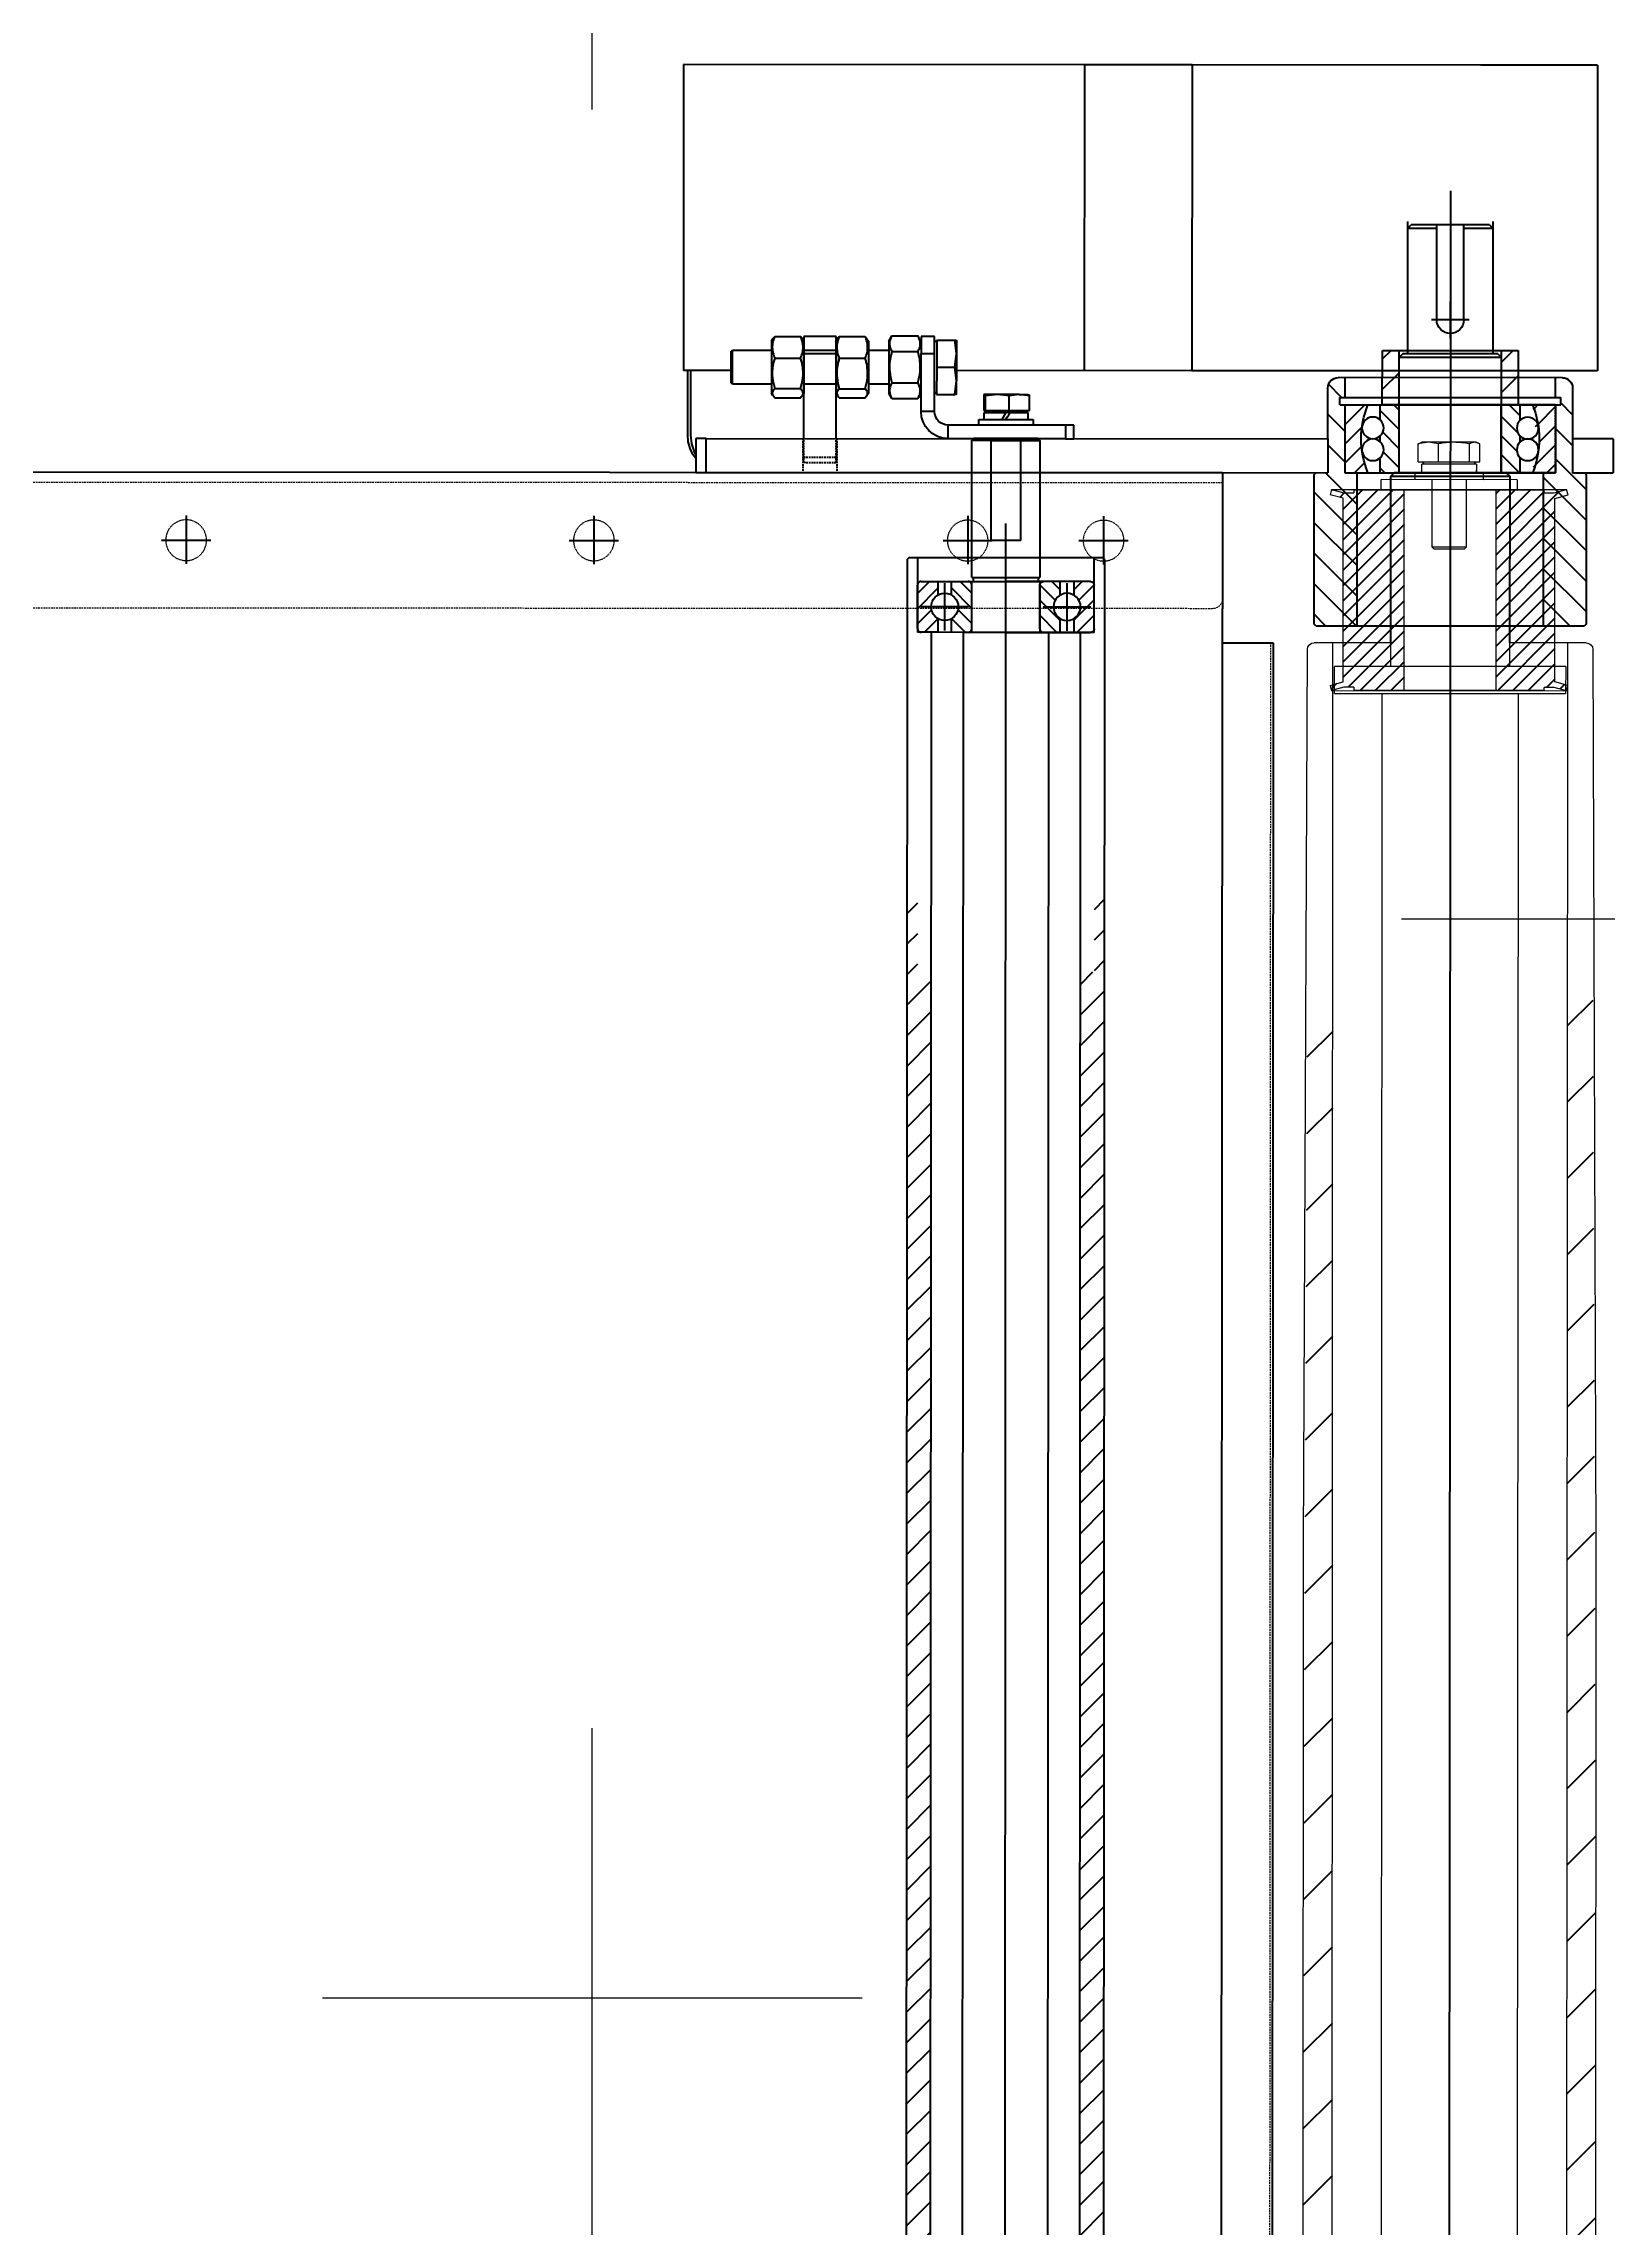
# Model space of a CAD drawing. Header units: millimetres. Extents: x 845401 to 948039, y 511594 to 550263.
# Drawn here: x 919014 to 919473, y 536751 to 537393 of the extents above; entities that cross this region are included whole.
import ezdxf

# ---------------------------------------------------------------- set-up
doc = ezdxf.new("R2010")
doc.units = ezdxf.units.MM
doc.linetypes.add('CENTER', pattern=[0])
doc.linetypes.add('DASHED', pattern=[0.75, 0.5, -0.25])
for name, color, linetype in [('00', 7, 'Continuous'), ('1', 30, 'Continuous'), ('1轮廓实线层', 7, 'Continuous'), ('2细线层', 4, 'Continuous'), ('3中心线层', 1, 'CENTER'), ('4虚线层', 6, 'DASHED'), ('5剖面线层', 2, 'Continuous')]:
    doc.layers.add(name, color=color, linetype=linetype)
doc.layers.add('7标注层', color=4, linetype='Continuous', lineweight=5)
doc.layers.add('A-剖-0.10mm.......SECT-L01', color=255, linetype='Continuous', lineweight=18)
doc.styles.add('PC_TEXTSTYLE', font='isocp.shx', dxfattribs={"width": 0.8, "bigfont": 'hzfs.shx'})
pattern_1 = [(135, (-285.949, -2598.693), (-11.22532, -11.22532), [])]

# ---------------------------------------------------------------- blocks, each defined once
blk = doc.blocks.new('*U579')
at = {"layer": '1', "linetype": 'Continuous'}
h = blk.add_hatch(dxfattribs=at)
h.set_pattern_fill('_USER', color=1, scale=4, angle=45, style=0, pattern_type=0)
h.set_pattern_definition([(45, (0, 0), (-2.828427, 2.828427), [])])
edge = h.paths.add_edge_path()
edge.add_line((603, 403), (583, 403))
edge.add_line((583, 403), (583, 396.22))
edge.add_arc((593, 372), 26.2, 97.99753, 112.43775, ccw=False)
edge.add_arc((593, 372), 26.2, 82.00247, 97.99753, ccw=False)
edge.add_arc((593, 372), 26.2, 67.56225, 82.00247, ccw=False)
edge.add_line((603, 396.22), (603, 403))
edge = h.paths.add_edge_path()
edge.add_line((603, 347.78), (603, 341))
edge.add_line((603, 341), (583, 341))
edge.add_line((583, 341), (583, 347.78))
edge.add_arc((593, 372), 26.2, 247.56225, 262.00247)
edge.add_arc((593, 372), 26.2, 262.00247, 277.99753)
edge.add_arc((593, 372), 26.2, 277.99753, 292.43775)
blk = doc.blocks.new('*U580')
at = {"layer": '1', "linetype": 'Continuous'}
h = blk.add_hatch(dxfattribs=at)
h.set_pattern_fill('_USER', color=1, scale=4, angle=135, style=0, pattern_type=0)
h.set_pattern_definition([(135, (0, 0), (-2.828427, -2.828427), [])])
edge = h.paths.add_edge_path()
edge.add_line((598.55, 392.6), (603, 392.6))
edge.add_line((603, 392.6), (603, 387))
edge.add_line((603, 387), (583, 387))
edge.add_line((583, 387), (583, 392.6))
edge.add_line((583, 392.6), (587.45, 392.6))
edge.add_arc((589.8, 394.78), 3.2, 222.85105, 317.14895)
edge.add_line((592.15, 392.6), (593.85, 392.6))
edge.add_arc((596.2, 394.78), 3.2, 222.85105, 317.14895)
edge = h.paths.add_edge_path()
edge.add_line((583, 357), (603, 357))
edge.add_line((603, 357), (603, 351.4))
edge.add_line((603, 351.4), (598.55, 351.4))
edge.add_arc((596.2, 349.22), 3.2, 42.85105, 137.14895)
edge.add_line((593.85, 351.4), (592.15, 351.4))
edge.add_arc((589.8, 349.22), 3.2, 42.85105, 137.14895)
edge.add_line((587.45, 351.4), (583, 351.4))
edge.add_line((583, 351.4), (583, 357))
blk = doc.blocks.new('*U578', base_point=(-31, -88.5))
at = {"layer": '00', "color": 7}
for p, q in [((603, 403), (583, 403)), ((583, 403), (583, 387)), ((603, 403), (603, 387)), ((583, 392.6), (587.45, 392.6)), ((592.15, 392.6), (593.85, 392.6)), ((598.55, 392.6), (603, 392.6)), ((583, 387), (603, 387)), ((583, 357), (603, 357)), ((583, 341), (583, 357)), ((603, 341), (603, 357)), ((583, 351.4), (587.45, 351.4)), ((592.15, 351.4), (593.85, 351.4)), ((598.55, 351.4), (603, 351.4)), ((603, 341), (583, 341))]:
    blk.add_line(p, q, dxfattribs=at)
for centre in [(589.8, 394.78), (596.2, 394.78), (589.8, 349.22), (596.2, 349.22)]:
    blk.add_circle(centre, 3.2, dxfattribs=at)
for start, end in [(67.56225, 112.43775), (247.56225, 292.43775)]:
    blk.add_arc((593, 372), 26.2, start, end, dxfattribs=at)
at = {"color": 1, "linetype": 'Continuous'}
for name in ['*U579', '*U580']:
    blk.add_blockref(name, (0, 0), dxfattribs=at)
blk = doc.blocks.new('2206')
for p, q in [((2751.29, 2782.59), (2721.29, 2782.59)), ((2751.29, 2762.59), (2721.29, 2762.59))]:
    blk.add_line(p, q)
at = {"layer": '00', "rotation": 270}
blk.add_blockref('*U578', (2275.79, 3396.59), dxfattribs=at)
blk = doc.blocks.new('JTB1')
at = {"layer": '5剖面线层'}
h = blk.add_hatch(dxfattribs=at)
h.set_pattern_fill('ANSI31', color=256, scale=2, angle=-90, style=0)
h.set_pattern_definition([(315, (2290.41, 4481.01), (4.490128, 4.490128), [])])
h.paths.add_polyline_path([(3015.08, 692.58), (3015.08, 704.58), (3014.58, 705.08), (2970.58, 705.08), (2970.08, 704.58), (2970.08, 701.08), (2960.08, 701.08), (2945.08, 701.08, 0.414214), (2942.08, 698.08), (2942.08, 696.08), (2947.88, 696.08), (2947.88, 697.58), (2950.08, 697.58), (2950.08, 696.08), (2970.08, 696.08), (2970.08, 692.58)])
h.paths.add_polyline_path([(3014.58, 625.08), (3015.08, 625.58), (3015.08, 637.58), (2970.08, 637.58), (2970.08, 634.08), (2950.08, 634.08), (2950.08, 632.58), (2947.88, 632.58), (2947.88, 634.08), (2942.08, 634.08), (2942.08, 632.08, 0.414214), (2945.08, 629.08), (2960.08, 629.08), (2970.08, 629.08), (2970.08, 625.58), (2970.58, 625.08)])
at = {"color": 7, "linetype": 'Continuous', "lineweight": 25}
for p, q in [((2960.08, 887.08), (2970.08, 887.08)), ((2960.08, 884.08), (2960.08, 887.08)), ((2970.08, 887.08), (2970.08, 884.08)), ((2970.08, 884.08), (2960.08, 884.08)), ((2960.08, 884.08), (2960.08, 701.08)), ((2970.08, 884.08), (2970.08, 701.08)), ((2930.08, 845.83), (2930.08, 855.33)), ((2930.08, 855.33), (2935.08, 855.33)), ((2935.08, 855.33), (2935.08, 845.83)), ((2960.08, 855.33), (2935.08, 855.33)), ((2935.08, 845.83), (2930.08, 845.83)), ((2960.08, 845.83), (2935.08, 845.83)), ((2960.08, 701.08), (2945.08, 701.08)), ((2960.08, 701.08), (2970.08, 701.08)), ((2970.58, 705.08), (2970.08, 704.58)), ((3014.58, 705.08), (2970.58, 705.08)), ((3015.08, 704.58), (3014.58, 705.08)), ((3015.08, 704.58), (3015.08, 625.58)), ((2942.08, 632.08), (2942.08, 698.08)), ((2942.08, 696.08), (2947.88, 696.08)), ((2947.88, 697.58), (2947.88, 632.58)), ((2950.08, 697.58), (2947.88, 697.58)), ((2950.08, 697.58), (2950.08, 632.58)), ((2970.08, 696.08), (2970.08, 634.08)), ((2970.08, 692.58), (3015.08, 692.58)), ((3015.08, 637.58), (2970.08, 637.58)), ((2947.88, 634.08), (2942.08, 634.08)), ((2945.08, 629.08), (2960.08, 629.08)), ((2950.08, 632.58), (2947.88, 632.58)), ((2960.08, 617.08), (2960.08, 629.08)), ((2960.08, 629.08), (2970.08, 629.08)), ((2970.08, 629.08), (2970.08, 617.08)), ((2970.08, 625.58), (2970.58, 625.08)), ((2970.58, 625.08), (3014.58, 625.08)), ((3014.58, 625.08), (3015.08, 625.58)), ((2960.08, 617.08), (2970.08, 617.08))]:
    blk.add_line(p, q, dxfattribs=at)
for centre, start, end in [((2945.08, 698.08), 90, 180), ((2945.08, 632.08), 180, 270)]:
    blk.add_arc(centre, 3, start, end, dxfattribs=at)
at = {"layer": '4虚线层'}
for p, q in [((2960.08, 855.58), (2970.08, 855.58)), ((2967.08, 855.33), (2960.08, 855.33)), ((2965.58, 855.33), (2965.58, 845.83)), ((2967.08, 855.33), (2967.08, 845.83)), ((2967.08, 845.83), (2960.08, 845.83)), ((2960.08, 845.58), (2970.08, 845.58))]:
    blk.add_line(p, q, dxfattribs=at)
at = {"layer": '4虚线层', "lineweight": 25}
for p, q in [((2950.08, 696.08), (2970.08, 696.08)), ((2970.08, 634.08), (2950.08, 634.08))]:
    blk.add_line(p, q, dxfattribs=at)
at = {"rotation": 270}
blk.add_blockref('2206', (187.49, 3401.36), dxfattribs=at)
blk = doc.blocks.new('6304')
at = {"layer": '5剖面线层'}
h = blk.add_hatch(dxfattribs=at)
h.set_pattern_fill('ANSI31', color=256, style=0)
h.set_pattern_definition([(45, (1622.4174, 1392.4765), (-2.24506, 2.24506), [])])
edge = h.paths.add_edge_path()
edge.add_line((1637.42, 1412.48), (1635.42, 1412.48))
edge.add_line((1635.42, 1412.48), (1633.38, 1412.48))
edge.add_arc((1629.92, 1410.48), 4, 30, 150)
edge.add_line((1626.45, 1412.48), (1622.42, 1412.48))
edge.add_line((1622.42, 1412.48), (1622.42, 1417.38))
edge.add_arc((1623.52, 1417.38), 1.1, 90, 180, ccw=False)
edge.add_line((1623.52, 1418.48), (1636.32, 1418.48))
edge.add_arc((1636.32, 1417.38), 1.1, 360, 90, ccw=False)
edge.add_line((1637.42, 1417.38), (1637.42, 1412.48))
h = blk.add_hatch(dxfattribs=at)
h.set_pattern_fill('ANSI31', color=256, angle=90, style=0)
h.set_pattern_definition([(135, (1622.4174, 1392.4765), (-2.24506, -2.24506), [])])
edge = h.paths.add_edge_path()
edge.add_line((1622.42, 1408.48), (1626.45, 1408.48))
edge.add_arc((1629.92, 1410.48), 4, 210, 330)
edge.add_line((1633.38, 1408.48), (1637.42, 1408.48))
edge.add_line((1637.42, 1408.48), (1637.42, 1403.58))
edge.add_arc((1636.32, 1403.58), 1.1, 270, 360, ccw=False)
edge.add_line((1636.32, 1402.48), (1623.52, 1402.48))
edge.add_arc((1623.52, 1403.58), 1.1, 180, 270, ccw=False)
edge.add_line((1622.42, 1403.58), (1622.42, 1408.48))
at = {"layer": '5剖面线层', "extrusion": (0, 1.22461e-16, -1)}
h = blk.add_hatch(dxfattribs=at)
h.set_pattern_fill('ANSI31', color=256, angle=180, style=0)
h.set_pattern_definition([(225, (-1622.4174, 1392.4765), (2.24506, -2.24506), [])])
edge = h.paths.add_edge_path()
edge.add_line((-1622.42, 1376.48), (-1626.45, 1376.48))
edge.add_arc((-1629.92, 1374.48), 4, 30, 150)
edge.add_line((-1633.38, 1376.48), (-1637.42, 1376.48))
edge.add_line((-1637.42, 1376.48), (-1637.42, 1381.38))
edge.add_arc((-1636.32, 1381.38), 1.1, 90, 180, ccw=False)
edge.add_line((-1636.32, 1382.48), (-1623.52, 1382.48))
edge.add_arc((-1623.52, 1381.38), 1.1, 360, 90, ccw=False)
edge.add_line((-1622.42, 1381.38), (-1622.42, 1376.48))
h = blk.add_hatch(dxfattribs=at)
h.set_pattern_fill('ANSI31', color=256, angle=270, style=0)
h.set_pattern_definition([(315, (-1622.4174, 1392.4765), (2.24506, 2.24506), [])])
edge = h.paths.add_edge_path()
edge.add_line((-1626.45, 1372.48), (-1622.42, 1372.48))
edge.add_line((-1622.42, 1372.48), (-1622.42, 1367.58))
edge.add_arc((-1623.52, 1367.58), 1.1, 270, 360, ccw=False)
edge.add_line((-1623.52, 1366.48), (-1636.32, 1366.48))
edge.add_arc((-1636.32, 1367.58), 1.1, 180, 270, ccw=False)
edge.add_line((-1637.42, 1367.58), (-1637.42, 1372.48))
edge.add_line((-1637.42, 1372.48), (-1635.42, 1372.48))
edge.add_line((-1635.42, 1372.48), (-1633.38, 1372.48))
edge.add_arc((-1629.92, 1374.48), 4, 210, 330)
at = {"layer": '1轮廓实线层'}
for p, q in [((1622.42, 1392.48), (1622.42, 1417.38)), ((1637.42, 1412.48), (1635.42, 1412.48)), ((1637.42, 1417.38), (1637.42, 1392.48)), ((1622.42, 1408.48), (1626.45, 1408.48)), ((1633.38, 1408.48), (1637.42, 1408.48)), ((1623.52, 1402.48), (1636.32, 1402.48))]:
    blk.add_line(p, q, dxfattribs=at)
at = {"layer": '1轮廓实线层', "extrusion": (0, 1.22461e-16, -1)}
for p, q in [((1622.42, 1392.48), (1622.42, 1367.58)), ((1637.42, 1367.58), (1637.42, 1392.48)), ((1623.52, 1382.48), (1636.32, 1382.48)), ((1622.42, 1376.48), (1626.45, 1376.48)), ((1633.38, 1376.48), (1637.42, 1376.48)), ((1637.42, 1372.48), (1635.42, 1372.48))]:
    blk.add_line(p, q, dxfattribs=at)
at = {"layer": '1轮廓实线层'}
for points in [[(1623.52, 1418.48), (1636.32, 1418.48)], [(1626.45, 1412.48), (1622.42, 1412.48), (1622.42, 1417.38)], [(1635.42, 1412.48), (1633.38, 1412.48)], [(1637.42, 1417.38), (1637.42, 1412.48)]]:
    blk.add_lwpolyline(points, dxfattribs=at)
at = {"layer": '1轮廓实线层', "extrusion": (0, 1.22461e-16, -1)}
for points in [[(-1626.45, 1372.48), (-1622.42, 1372.48), (-1622.42, 1367.58)], [(-1635.42, 1372.48), (-1633.38, 1372.48)], [(-1637.42, 1367.58), (-1637.42, 1372.48)], [(-1623.52, 1366.48), (-1636.32, 1366.48)]]:
    blk.add_lwpolyline(points, dxfattribs=at)
at = {"layer": '1轮廓实线层'}
blk.add_circle((1629.92, 1410.48), 4, dxfattribs=at)
at = {"layer": '1轮廓实线层', "extrusion": (0, 1.22461e-16, -1)}
blk.add_circle((-1629.92, 1374.48), 4, dxfattribs=at)
at = {"layer": '1轮廓实线层'}
for centre, start, end in [((1623.52, 1417.38), 90, 180), ((1636.32, 1417.38), 0, 90), ((1623.52, 1403.58), 180, 270), ((1636.32, 1403.58), 270, 0)]:
    blk.add_arc(centre, 1.1, start, end, dxfattribs=at)
at = {"layer": '1轮廓实线层', "extrusion": (0, 1.22461e-16, -1)}
for centre, start, end in [((-1623.52, 1381.38), 0, 90), ((-1636.32, 1381.38), 90, 180), ((-1623.52, 1367.58), 270, 0), ((-1636.32, 1367.58), 180, 270)]:
    blk.add_arc(centre, 1.1, start, end, dxfattribs=at)
at = {"layer": '3中心线层'}
for p, q in [((1629.92, 1403.48), (1629.92, 1417.48)), ((1622.92, 1410.48), (1636.92, 1410.48)), ((1620.42, 1392.48), (1639.42, 1392.48))]:
    blk.add_line(p, q, dxfattribs=at)
at = {"layer": '3中心线层', "extrusion": (0, 1.22461e-16, -1)}
for p, q in [((1629.92, 1381.48), (1629.92, 1367.48)), ((1622.92, 1374.48), (1636.92, 1374.48))]:
    blk.add_line(p, q, dxfattribs=at)
at = {"style": 'PC_TEXTSTYLE'}
blk.add_text('TH_SUPERPART', height=1e-29, dxfattribs=at).set_placement((1622.42, 1392.48))
blk = doc.blocks.new('8M-Z22-D27-H59')
at = {"layer": '5剖面线层'}
h = blk.add_hatch(dxfattribs=at)
h.set_pattern_fill('ANSI31', color=256, style=0)
h.paths.add_polyline_path([(3061.68, 1035.65), (3060.78, 1035.65), (3060.78, 1038.58), (3061.76, 1042.23), (3060.21, 1042.65), (3059.18, 1038.79), (3005.18, 1038.79), (3004.14, 1042.65), (3002.6, 1042.23), (3003.58, 1038.58), (3003.58, 1035.65), (3002.68, 1035.65), (3002.68, 1021.5), (3061.68, 1021.5)])
h.paths.add_polyline_path([(3061.68, 991.85), (3061.68, 994.46), (3002.68, 994.46), (3002.68, 979.65), (3003.58, 979.65), (3003.58, 976.71), (3002.6, 973.06), (3004.14, 972.65), (3005.18, 976.5), (3059.18, 976.5), (3060.21, 972.65), (3061.76, 973.06), (3060.78, 976.71), (3060.78, 979.65), (3061.68, 979.65)])
at = {"layer": '2细线层', "lineweight": 15}
for p, q in [((3066.68, 1017.65), (3064.68, 1017.65)), ((3064.68, 1017.65), (3064.68, 997.65)), ((3066.68, 1017.65), (3066.68, 997.65)), ((3069.28, 1015.7), (3069.28, 999.6)), ((3069.88, 1015.48), (3069.28, 1014.88)), ((3069.88, 1016.73), (3075.23, 1016.73)), ((3069.88, 1013.64), (3069.88, 1016.73)), ((3075.23, 1016.73), (3075.68, 1015.19)), ((3075.68, 1015.65), (3075.49, 1016.17)), ((3075.68, 1015.65), (3075.68, 1015.19)), ((3075.68, 1015.19), (3075.68, 1009.1)), ((3044.78, 1012.65), (3044.28, 1012.15)), ((3044.28, 1008.46), (3044.28, 1012.15)), ((3044.28, 1003.15), (3044.28, 1008.46)), ((3064.68, 1012.65), (3044.78, 1012.65)), ((3044.78, 1012.65), (3044.78, 1008.55)), ((3044.78, 1008.55), (3044.78, 1002.65)), ((3069.88, 1013.64), (3075.23, 1013.64)), ((3069.88, 1004.55), (3069.88, 1013.64)), ((3075.68, 1009.1), (3075.68, 1001.56)), ((3044.28, 1003.15), (3044.78, 1002.65)), ((3044.78, 1002.65), (3064.68, 1002.65)), ((3069.88, 1004.55), (3075.23, 1004.55)), ((3069.88, 998.56), (3069.88, 1004.55)), ((3075.23, 1004.55), (3075.68, 1001.56)), ((3075.68, 1001.56), (3075.23, 998.56)), ((3075.68, 1001.56), (3075.68, 999.65)), ((3064.68, 997.65), (3066.68, 997.65)), ((3066.68, 999.6), (3069.28, 999.6)), ((3069.28, 1000.41), (3069.88, 999.81)), ((3069.88, 998.56), (3075.23, 998.56)), ((3075.23, 998.56), (3075.4, 999.16)), ((3075.49, 999.13), (3075.68, 999.65))]:
    blk.add_line(p, q, dxfattribs=at)
for centre, start_param, end_param in [((3066.68, 1007.65), 1.477424, 1.570796), ((3069.28, 1007.65), 1.570796, 1.758368)]:
    blk.add_ellipse(centre, major_axis=(13.94, 0), ratio=0.57735, start_param=start_param, end_param=end_param, dxfattribs=at)
for points, knots in [([(3075.68, 1015.19), (3075.65, 1014.93), (3075.61, 1014.41), (3075.35, 1013.9), (3075.23, 1013.64)], [0, 0, 0, 0, 0.497781, 1, 1, 1, 1]), ([(3075.23, 1013.64), (3075.23, 1013.6), (3075.51, 1012.1), (3075.59, 1010.58), (3075.68, 1009.1)], [0, 0, 0, 0, 0.026995, 1, 1, 1, 1]), ([(3075.68, 1009.1), (3075.63, 1007.96), (3075.56, 1006.43), (3075.29, 1004.93), (3075.23, 1004.55)], [0, 0, 0, 0, 0.746933, 1, 1, 1, 1])]:
    blk.add_open_spline(points, degree=3, knots=knots, dxfattribs=at)
at = {"layer": '7标注层', "lineweight": 15}
for p, q in [((3002.6, 1042.23), (3004.14, 1042.65)), ((3002.6, 1042.23), (3003.58, 1038.58)), ((3002.6, 973.06), (3002.6, 1042.23)), ((3004.14, 1042.65), (3005.18, 1038.79)), ((3059.18, 1038.79), (3060.21, 1042.65)), ((3060.21, 1042.65), (3061.76, 1042.23)), ((3060.78, 1038.58), (3061.76, 1042.23)), ((3061.76, 973.06), (3061.76, 1042.23)), ((3002.68, 1035.65), (3002.68, 979.65)), ((3002.68, 1035.65), (3003.58, 1035.65)), ((3003.58, 1038.58), (3003.58, 1035.65)), ((3005.18, 1038.79), (3059.18, 1038.79)), ((3060.78, 1035.65), (3060.78, 1038.58)), ((3060.78, 1035.65), (3061.68, 1035.65)), ((3061.68, 1020.15), (3061.68, 1035.65)), ((3064.68, 1027.65), (3061.76, 1027.65)), ((3064.68, 1027.65), (3064.68, 987.65)), ((3002.68, 1021.5), (3061.68, 1021.5)), ((3061.68, 991.85), (3061.68, 1020.15)), ((3002.68, 994.46), (3061.68, 994.46)), ((3061.68, 979.65), (3061.68, 991.85)), ((3061.76, 987.65), (3064.68, 987.65)), ((3003.58, 976.71), (3002.6, 973.06)), ((3003.58, 979.65), (3002.68, 979.65)), ((3003.58, 979.65), (3003.58, 976.71)), ((3004.14, 972.65), (3005.18, 976.5)), ((3005.18, 976.5), (3059.18, 976.5)), ((3059.18, 976.5), (3060.21, 972.65)), ((3061.68, 979.65), (3060.78, 979.65)), ((3060.78, 976.71), (3060.78, 979.65)), ((3061.76, 973.06), (3060.78, 976.71)), ((3004.14, 972.65), (3002.6, 973.06)), ((3061.76, 973.06), (3060.21, 972.65))]:
    blk.add_line(p, q, dxfattribs=at)
blk = doc.blocks.new('*U100472')
at = {"layer": '5剖面线层'}
h = blk.add_hatch(dxfattribs=at)
h.set_pattern_fill('ANSI31', color=256, scale=2, angle=-90, style=0)
h.set_pattern_definition([(315, (-3679.253, 1891.92), (4.490128, 4.490128), [])])
h.paths.add_polyline_path([(-1921.69, 1032.02), (-1921.69, 1536.52), (-1922.19, 1537.02), (-1924.69, 1537.02), (-1924.69, 1530.02), (-1924.69, 1515.02), (-1926.69, 1515.02), (-1928.69, 1515.02), (-1928.69, 1032.02)])
h.paths.add_polyline_path([(-1924.69, 549.02), (-1924.69, 534.02), (-1924.69, 527.02), (-1922.19, 527.02), (-1921.69, 527.52), (-1921.69, 1032.02), (-1928.69, 1032.02), (-1928.69, 549.02), (-1926.69, 549.02)])
h.paths.add_polyline_path([(-1972.69, 1032.02), (-1972.69, 1515.02), (-1974.69, 1515.02), (-1976.69, 1515.02), (-1976.69, 1530.02), (-1976.69, 1537.02), (-1979.19, 1537.02), (-1979.69, 1536.52), (-1979.69, 1032.02)])
h.paths.add_polyline_path([(-1972.69, 549.02), (-1972.69, 1032.02), (-1979.69, 1032.02), (-1979.69, 527.52), (-1979.19, 527.02), (-1976.69, 527.02), (-1976.69, 534.02), (-1976.69, 549.02), (-1974.69, 549.02)])
h = blk.add_hatch(dxfattribs=at)
h.set_pattern_fill('ANSI31', color=256, scale=5, angle=90, style=0)
h.set_pattern_definition(pattern_1)
h.paths.add_polyline_path([(-1862.94, 817.02), (-1861.95, 554.01, 0.413109), (-1859.95, 552.02), (-1854.44, 552.02), (-1854.44, 1512.02), (-1859.95, 1512.02, 0.413109), (-1861.95, 1510.03), (-1862.94, 1247.02)])
h = blk.add_hatch(dxfattribs=at)
h.set_pattern_fill('ANSI31', color=256, scale=5, angle=90, style=0)
h.set_pattern_definition(pattern_1)
h.paths.add_polyline_path([(-1785.44, 552.02), (-1779.93, 552.02, 0.413109), (-1777.93, 554.01), (-1776.94, 817.02), (-1776.94, 1247.02), (-1777.93, 1510.03, 0.413109), (-1779.93, 1512.02), (-1785.44, 1512.02)])
h = blk.add_hatch(dxfattribs=at)
h.set_pattern_fill('ANSI31', color=256, scale=2, angle=90, style=0)
h.set_pattern_definition([(135, (-1295.932, -2580.273), (-4.490128, -4.490128), [])])
h.paths.add_polyline_path([(-1839.94, 366.02), (-1834.94, 366.02), (-1834.94, 382.02), (-1839.94, 382.02)])
h.paths.add_polyline_path([(-1804.94, 366.02), (-1799.94, 366.02), (-1799.94, 382.02), (-1804.94, 382.02)])
at = {"color": 7, "linetype": 'Continuous', "lineweight": 25}
for p, q in [((-1979.69, 1636.52), (-1979.69, 427.52)), ((-1921.69, 427.52), (-1921.69, 1636.52)), ((-1886.94, 1622.02), (-1886.94, 442.02)), ((-1972.69, 449.02), (-1972.69, 1615.02)), ((-1963.19, 1615.02), (-1963.19, 449.02)), ((-1938.19, 449.02), (-1938.19, 1615.02)), ((-1928.69, 1615.02), (-1928.69, 449.02)), ((-1872.06, 452.02), (-1872.06, 1612.02)), ((-1886.94, 452.02), (-1886.17, 452.02)), ((-1886.17, 452.02), (-1872.06, 452.02)), ((-1837.44, 452.02), (-1837.44, 403.02)), ((-1802.44, 403.02), (-1802.44, 452.02)), ((-1976.69, 434.02), (-1976.69, 449.02)), ((-1974.69, 449.02), (-1976.69, 449.02)), ((-1926.69, 449.02), (-1974.69, 449.02)), ((-1938.19, 449.02), (-1963.19, 449.02)), ((-1960.69, 449.02), (-1960.69, 434.02)), ((-1940.69, 434.02), (-1940.69, 449.02)), ((-1924.69, 449.02), (-1926.69, 449.02)), ((-1924.69, 449.02), (-1924.69, 434.02)), ((-1886.94, 408.02), (-1886.94, 442.02)), ((-1976.69, 427.02), (-1976.69, 434.02)), ((-1960.69, 434.02), (-1940.69, 434.02)), ((-1960.69, 432.92), (-1960.69, 392.52)), ((-1960.69, 432.92), (-1940.69, 432.92)), ((-1960.19, 434.02), (-1960.19, 432.92)), ((-1941.19, 432.92), (-1941.19, 434.02)), ((-1940.69, 392.52), (-1940.69, 432.92)), ((-1924.69, 434.02), (-1924.69, 427.02)), ((-1979.19, 427.02), (-1979.69, 427.52)), ((-1979.19, 427.02), (-1976.69, 427.02)), ((-1976.69, 427.02), (-1924.69, 427.02)), ((-1924.69, 427.02), (-1922.19, 427.02)), ((-1921.69, 427.52), (-1922.19, 427.02)), ((-1946.33, 422.02), (-1955.05, 422.02)), ((-1955.05, 422.02), (-1955.05, 392.52)), ((-1946.33, 422.02), (-1946.33, 392.52)), ((-1886.94, 402.02), (-1886.94, 408.02)), ((-1886.94, 402.02), (-3156.94, 402.02)), ((-1837.44, 403.02), (-1836.44, 402.02)), ((-1837.44, 403.02), (-1802.44, 403.02)), ((-1836.35, 402.02), (-1836.44, 402.02)), ((-1803.44, 402.02), (-1836.35, 402.02)), ((-1834.94, 402.02), (-1834.94, 368.02)), ((-1804.94, 368.02), (-1804.94, 402.02)), ((-1803.44, 402.02), (-1802.44, 403.02)), ((-1967.69, 392.02), (-1967.69, 388.02)), ((-1933.19, 392.02), (-1967.69, 392.02)), ((-1960.69, 392.52), (-1960.19, 392.02)), ((-1960.69, 392.52), (-1955.05, 392.52)), ((-1954.93, 392.02), (-1960.19, 392.02)), ((-1955.05, 392.52), (-1946.33, 392.52)), ((-1946.45, 392.02), (-1954.93, 392.02)), ((-1941.19, 392.02), (-1946.45, 392.02)), ((-1946.33, 392.52), (-1940.69, 392.52)), ((-1941.19, 392.02), (-1940.69, 392.52)), ((-1933.19, 388.02), (-1933.19, 392.02)), ((-1933.19, 392.02), (-1930.69, 392.02)), ((-1930.69, 392.02), (-1930.69, 388.02)), ((-1933.19, 388.02), (-1967.69, 388.02)), ((-1958.69, 388.02), (-1958.69, 386.42)), ((-1958.69, 386.42), (-1958.38, 386.42)), ((-1958.38, 386.42), (-1942.69, 386.42)), ((-1957.13, 386.42), (-1957.13, 384.32)), ((-1944.25, 384.32), (-1944.25, 386.42)), ((-1942.69, 386.42), (-1942.69, 388.02)), ((-1930.69, 388.02), (-1933.19, 388.02)), ((-2019.27, 379.38), (-2019.69, 378.65)), ((-2019.69, 363.6), (-2019.69, 378.65)), ((-2018.76, 380.02), (-2011.12, 380.02)), ((-2010.19, 378.65), (-2010.62, 379.38)), ((-2010.19, 363.6), (-2010.19, 378.65)), ((-2000.27, 379.38), (-2000.69, 378.65)), ((-2000.69, 363.6), (-2000.69, 378.65)), ((-1999.76, 380.02), (-1992.12, 380.02)), ((-1991.19, 378.65), (-1991.62, 379.38)), ((-1991.19, 363.6), (-1991.19, 378.65)), ((-1984.26, 380.26), (-1985.19, 378.65)), ((-1985.19, 363.4), (-1985.19, 378.65)), ((-1984.26, 380.26), (-1976.62, 380.26)), ((-1975.69, 378.65), (-1976.62, 380.26)), ((-1971.69, 384.02), (-1975.69, 384.02)), ((-1975.69, 384.02), (-1975.69, 367.02)), ((-1971.69, 384.02), (-1971.69, 367.02)), ((-1971.09, 378.86), (-1971.69, 378.26)), ((-1971.09, 371.02), (-1971.09, 379.02)), ((-1971.09, 379.02), (-1965.74, 379.02)), ((-1965.74, 379.02), (-1965.29, 375.02)), ((-1965.29, 379.02), (-1965.29, 375.02)), ((-1957.24, 383.72), (-1956.68, 383.72)), ((-1957.14, 379.02), (-1957.24, 379.08)), ((-1953.22, 379.02), (-1957.14, 379.02)), ((-1957.13, 384.32), (-1950.69, 384.32)), ((-1956.43, 384.32), (-1957.03, 383.72)), ((-1956.68, 383.72), (-1956.68, 379.39)), ((-1956.68, 383.72), (-1949.77, 383.72)), ((-1953.22, 379.02), (-1956.68, 379.39)), ((-1949.77, 379.39), (-1953.22, 379.02)), ((-1946.77, 379.02), (-1953.22, 379.02)), ((-1949.48, 384.32), (-1950.69, 384.32)), ((-1949.77, 383.72), (-1949.77, 379.39)), ((-1949.77, 383.72), (-1943.78, 383.72)), ((-1946.77, 379.02), (-1949.77, 379.39)), ((-1949.48, 384.32), (-1944.25, 384.32)), ((-1943.78, 379.39), (-1946.77, 379.02)), ((-1946.77, 379.02), (-1944.19, 379.02)), ((-1944.36, 383.72), (-1944.96, 384.32)), ((-1943.78, 383.72), (-1943.78, 379.39)), ((-2031.19, 376.02), (-2031.69, 375.52)), ((-2031.69, 366.52), (-2031.69, 375.52)), ((-2019.69, 376.02), (-2031.19, 376.02)), ((-2031.19, 376.02), (-2031.19, 366.02)), ((-2018.76, 377.34), (-2011.12, 377.34)), ((-2000.69, 376.02), (-2010.19, 376.02)), ((-1999.76, 377.34), (-1992.12, 377.34)), ((-1985.19, 376.02), (-1991.19, 376.02)), ((-1984.26, 375.64), (-1976.62, 375.64)), ((-1965.29, 375.02), (-1965.74, 371.02)), ((-1965.29, 367.02), (-1965.29, 375.02)), ((-2031.69, 366.52), (-2031.19, 366.02)), ((-2031.19, 366.02), (-2019.69, 366.02)), ((-2018.76, 368.34), (-2011.12, 368.34)), ((-2010.19, 366.02), (-2000.69, 366.02)), ((-1999.76, 368.34), (-1992.12, 368.34)), ((-1991.19, 366.02), (-1985.19, 366.02)), ((-1984.26, 366.4), (-1976.62, 366.4)), ((-1975.69, 367.02), (-1971.69, 367.02)), ((-1975.69, 362.02), (-1975.69, 367.02)), ((-1971.69, 367.02), (-1971.69, 362.02)), ((-1971.09, 371.02), (-1965.74, 371.02)), ((-1971.09, 363.02), (-1971.09, 371.02)), ((-1965.74, 371.02), (-1965.29, 367.02)), ((-1965.29, 367.02), (-1965.74, 363.02)), ((-1965.29, 363.02), (-1965.29, 367.02)), ((-1805.94, 367.02), (-1833.94, 367.02)), ((-1832.44, 367.02), (-1832.44, 328.02)), ((-1807.44, 328.02), (-1807.44, 367.02)), ((-1805.94, 367.02), (-1804.94, 368.02)), ((-2019.69, 363.4), (-2019.69, 363.6)), ((-2019.69, 363.4), (-2019.27, 362.66)), ((-2018.76, 362.02), (-2011.12, 362.02)), ((-2011.12, 362.02), (-2010.63, 362.66)), ((-2010.62, 362.66), (-2010.19, 363.4)), ((-2010.19, 363.4), (-2010.19, 363.6)), ((-2000.69, 363.4), (-2000.69, 363.6)), ((-2000.69, 363.4), (-2000.27, 362.66)), ((-1999.76, 362.02), (-1992.12, 362.02)), ((-1992.12, 362.02), (-1991.63, 362.66)), ((-1991.62, 362.66), (-1991.19, 363.4)), ((-1991.19, 363.4), (-1991.19, 363.6)), ((-1985.19, 363.4), (-1984.26, 361.78)), ((-1984.26, 361.78), (-1976.62, 361.78)), ((-1971.69, 362.02), (-1975.69, 362.02)), ((-1971.69, 363.79), (-1971.09, 363.19)), ((-1971.09, 363.02), (-1965.74, 363.02)), ((-1832.44, 330.02), (-1831.44, 329.02)), ((-1832.44, 330.02), (-1823.94, 330.02)), ((-1808.44, 329.02), (-1831.44, 329.02)), ((-1815.94, 330.02), (-1807.44, 330.02)), ((-1808.44, 329.02), (-1807.44, 330.02))]:
    blk.add_line(p, q, dxfattribs=at)
at = {"color": 7, "linetype": 'Continuous', "lineweight": 15}
for p, q in [((-1854.44, 1612.02), (-1854.44, 452.02)), ((-1785.44, 452.02), (-1785.44, 1612.02)), ((-1839.94, 1597.02), (-1839.94, 467.02)), ((-1799.94, 467.02), (-1799.94, 1597.02)), ((-1862.94, 1347.02), (-1862.94, 717.02)), ((-1776.94, 717.02), (-1776.94, 1347.02)), ((-1862.94, 717.02), (-1861.95, 454.01)), ((-1777.93, 454.01), (-1776.94, 717.02)), ((-1785.94, 467.02), (-1853.94, 467.02)), ((-1853.94, 467.02), (-1853.94, 459.02)), ((-1785.94, 459.02), (-1785.94, 467.02)), ((-1785.94, 459.02), (-1853.94, 459.02)), ((-1837.44, 459.02), (-1837.44, 452.02)), ((-1802.44, 452.02), (-1802.44, 459.02)), ((-1837.44, 452.02), (-1859.95, 452.02)), ((-1779.93, 452.02), (-1802.44, 452.02))]:
    blk.add_line(p, q, dxfattribs=at)
for p, q in [((-1957.24, 379.08), (-1957.24, 383.72)), ((-1799.94, 382.02), (-1839.94, 382.02)), ((-1839.94, 382.02), (-1839.94, 366.02)), ((-1834.94, 382.02), (-1834.94, 366.02)), ((-1804.94, 366.02), (-1804.94, 382.02)), ((-1799.94, 366.02), (-1799.94, 382.02)), ((-1839.94, 366.02), (-1799.94, 366.02)), ((-1833.94, 367.02), (-1834.94, 368.02)), ((-1834.94, 368.02), (-1804.94, 368.02)), ((-1823.94, 357.02), (-1823.94, 329.02)), ((-1815.94, 357.02), (-1815.94, 329.02))]:
    blk.add_line(p, q)
at = {"color": 4}
for p, q in [((-1819.94, 351.52), (-1819.94, 362.52)), ((-1814.44, 357.02), (-1825.44, 357.02))]:
    blk.add_line(p, q, dxfattribs=at)
at = {"color": 7, "linetype": 'Continuous', "lineweight": 25, "flags": 128}
for points in [[(-1950.69, 384.32), (-1951.1, 385.02), (-1951.5, 385.72), (-1951.9, 386.42)], [(-1950.69, 386.42), (-1950.29, 385.72), (-1949.88, 385.02), (-1949.48, 384.32)]]:
    blk.add_lwpolyline(points, dxfattribs=at)
at = {"color": 7, "linetype": 'Continuous', "lineweight": 15}
for centre, start, end in [((-1859.95, 454.02), 180.21621, 270), ((-1779.93, 454.02), 270, 359.78379)]:
    blk.add_arc(centre, 2, start, end, dxfattribs=at)
at = {"color": 7, "linetype": 'Continuous', "lineweight": 25}
for radius in [8, 4]:
    blk.add_arc((-1967.69, 384.02), radius, 90, 180, dxfattribs=at)
blk.add_arc((-1819.94, 357.02), 4, 0, 180)
for points in [[(-1955.05, 392.52), (-1955.01, 392.35), (-1954.97, 392.19), (-1954.93, 392.02)], [(-1946.33, 392.52), (-1946.37, 392.35), (-1946.41, 392.19), (-1946.45, 392.02)]]:
    blk.add_open_spline(points, degree=3, dxfattribs=at)
for points, knots in [([(-2018.76, 377.34), (-2018.97, 377.57), (-2019.38, 378.04), (-2019.54, 378.74), (-2019.31, 379.4), (-2018.95, 379.81), (-2018.76, 380.02)], [0, 0, 0, 0, 0.264603, 0.534945, 0.765342, 1, 1, 1, 1]), ([(-2011.12, 380.02), (-2010.92, 379.78), (-2010.5, 379.31), (-2010.35, 378.62), (-2010.57, 377.95), (-2010.94, 377.54), (-2011.12, 377.34)], [0, 0, 0, 0, 0.264605, 0.534947, 0.765343, 1, 1, 1, 1]), ([(-1999.76, 377.34), (-1999.97, 377.57), (-2000.38, 378.04), (-2000.54, 378.74), (-2000.31, 379.4), (-1999.95, 379.81), (-1999.76, 380.02)], [0, 0, 0, 0, 0.264603, 0.534945, 0.765342, 1, 1, 1, 1]), ([(-1992.12, 380.02), (-1991.92, 379.78), (-1991.5, 379.31), (-1991.35, 378.62), (-1991.57, 377.95), (-1991.94, 377.54), (-1992.12, 377.34)], [0, 0, 0, 0, 0.264605, 0.534947, 0.765343, 1, 1, 1, 1]), ([(-1984.26, 375.64), (-1984.47, 376.04), (-1984.88, 376.85), (-1985.04, 378.05), (-1984.81, 379.2), (-1984.45, 379.9), (-1984.26, 380.26)], [0, 0, 0, 0, 0.264603, 0.534946, 0.765344, 1, 1, 1, 1]), ([(-1976.62, 380.26), (-1976.42, 379.86), (-1976, 379.05), (-1975.85, 377.85), (-1976.07, 376.7), (-1976.44, 375.99), (-1976.62, 375.64)], [0, 0, 0, 0, 0.264604, 0.534947, 0.765345, 1, 1, 1, 1]), ([(-1965.29, 379.02), (-1965.37, 379.02), (-1965.46, 379.02), (-1965.73, 379.02), (-1965.74, 379.02)], [0, 0, 0, 0, 0.973006, 1, 1, 1, 1]), ([(-1956.68, 379.39), (-1956.68, 379.38), (-1956.84, 379.16), (-1956.99, 379.09), (-1957.14, 379.02)], [0, 0, 0, 0, 0.026995, 1, 1, 1, 1]), ([(-1944.24, 379.02), (-1944.09, 379.09), (-1943.94, 379.16), (-1943.78, 379.38), (-1943.78, 379.39)], [0, 0, 0, 0, 0.973007, 1, 1, 1, 1]), ([(-2018.76, 368.34), (-2018.87, 368.73), (-2019.18, 369.85), (-2019.49, 371.76), (-2019.5, 374.42), (-2019.03, 376.26), (-2018.76, 377.34)], [0, 0, 0, 0, 0.131289, 0.380795, 0.636403, 1, 1, 1, 1]), ([(-2011.12, 377.34), (-2010.85, 376.26), (-2010.39, 374.44), (-2010.39, 371.78), (-2010.7, 369.86), (-2011.01, 368.73), (-2011.12, 368.34)], [0, 0, 0, 0, 0.363595, 0.61279, 0.868712, 1, 1, 1, 1]), ([(-1999.76, 368.34), (-1999.87, 368.73), (-2000.18, 369.85), (-2000.49, 371.76), (-2000.5, 374.42), (-2000.03, 376.26), (-1999.76, 377.34)], [0, 0, 0, 0, 0.131289, 0.380795, 0.636403, 1, 1, 1, 1]), ([(-1992.12, 377.34), (-1991.85, 376.26), (-1991.39, 374.44), (-1991.39, 371.78), (-1991.7, 369.86), (-1992.01, 368.73), (-1992.12, 368.34)], [0, 0, 0, 0, 0.363595, 0.61279, 0.868712, 1, 1, 1, 1]), ([(-1984.26, 366.4), (-1984.37, 366.8), (-1984.68, 367.94), (-1984.99, 369.91), (-1985, 372.65), (-1984.53, 374.53), (-1984.26, 375.64)], [0, 0, 0, 0, 0.131292, 0.380799, 0.636403, 1, 1, 1, 1]), ([(-1976.62, 375.64), (-1976.35, 374.53), (-1975.89, 372.67), (-1975.89, 369.93), (-1976.2, 367.96), (-1976.51, 366.8), (-1976.62, 366.4)], [0, 0, 0, 0, 0.363595, 0.612789, 0.868708, 1, 1, 1, 1]), ([(-2018.76, 362.02), (-2018.97, 362.57), (-2019.38, 363.68), (-2019.54, 365.32), (-2019.31, 366.89), (-2018.95, 367.86), (-2018.76, 368.34)], [0, 0, 0, 0, 0.264606, 0.534947, 0.765343, 1, 1, 1, 1]), ([(-2011.12, 368.34), (-2010.92, 367.79), (-2010.5, 366.69), (-2010.35, 365.04), (-2010.57, 363.47), (-2010.94, 362.51), (-2011.12, 362.02)], [0, 0, 0, 0, 0.264606, 0.534947, 0.765339, 1, 1, 1, 1]), ([(-1999.76, 362.02), (-1999.97, 362.57), (-2000.38, 363.68), (-2000.54, 365.32), (-2000.31, 366.89), (-1999.95, 367.86), (-1999.76, 368.34)], [0, 0, 0, 0, 0.264606, 0.534947, 0.765343, 1, 1, 1, 1]), ([(-1992.12, 368.34), (-1991.92, 367.79), (-1991.5, 366.69), (-1991.35, 365.04), (-1991.57, 363.47), (-1991.94, 362.51), (-1992.12, 362.02)], [0, 0, 0, 0, 0.264606, 0.534947, 0.765339, 1, 1, 1, 1]), ([(-1984.26, 361.78), (-1984.47, 362.18), (-1984.88, 362.99), (-1985.04, 364.19), (-1984.81, 365.34), (-1984.45, 366.05), (-1984.26, 366.4)], [0, 0, 0, 0, 0.264604, 0.534947, 0.765345, 1, 1, 1, 1]), ([(-1976.62, 366.4), (-1976.42, 366), (-1976, 365.19), (-1975.85, 363.99), (-1976.07, 362.84), (-1976.44, 362.14), (-1976.62, 361.78)], [0, 0, 0, 0, 0.264603, 0.534946, 0.765344, 1, 1, 1, 1]), ([(-2019.26, 362.66), (-2019.26, 362.66), (-2019.19, 362.44), (-2018.97, 362.23), (-2018.76, 362.02)], [0, 0, 0, 0, 0.024413, 1, 1, 1, 1]), ([(-2000.26, 362.66), (-2000.26, 362.66), (-2000.19, 362.44), (-1999.97, 362.23), (-1999.76, 362.02)], [0, 0, 0, 0, 0.024413, 1, 1, 1, 1]), ([(-1965.74, 363.02), (-1965.73, 363.02), (-1965.46, 363.02), (-1965.37, 363.02), (-1965.29, 363.02)], [0, 0, 0, 0, 0.026994, 1, 1, 1, 1])]:
    blk.add_open_spline(points, degree=3, knots=knots, dxfattribs=at)
at = {"layer": '1轮廓实线层'}
for p, q in [((-2044.44, 372.02), (-2044.44, 391.02)), ((-2043.44, 391.02), (-2043.44, 372.02)), ((-2045.64, 282.02), (-2045.64, 372.02)), ((-2031.69, 372.02), (-2045.64, 372.02)), ((-1895.96, 372.02), (-1965.04, 372.02)), ((-1927.64, 282.02), (-1927.64, 372.02)), ((-1895.96, 282.02), (-1895.96, 372.02)), ((-1810.96, 372.02), (-1895.96, 372.02)), ((-1776.64, 372.02), (-1810.96, 372.02)), ((-1776.64, 282.02), (-1776.64, 372.02)), ((-1927.64, 282.02), (-2045.64, 282.02)), ((-1895.96, 282.02), (-1927.64, 282.02)), ((-1810.96, 282.02), (-1895.96, 282.02)), ((-1776.64, 282.02), (-1810.96, 282.02))]:
    blk.add_line(p, q, dxfattribs=at)
at = {"layer": '1轮廓实线层', "flags": 128}
blk.add_lwpolyline([(-2041.94, 396.69), (-2042.23, 396.27), (-2043.17, 393.59), (-2043.44, 391.02), (-2043.44, 391.02), (-2043.44, 391.02)], dxfattribs=at)
at = {"layer": '1轮廓实线层'}
blk.add_open_spline([(-2044.44, 391.02), (-2044.44, 391.02), (-2044.44, 391.89), (-2044.2, 393.76), (-2043.33, 396.17), (-2042.35, 397.32), (-2041.94, 397.81)], degree=3, knots=[0, 0, 0, 0, 0.000008, 0.332156, 0.718246, 1, 1, 1, 1], dxfattribs=at)
at = {"layer": '3中心线层', "linetype": 'ByBlock', "ltscale": 2}
blk.add_line((-1819.94, 319.02), (-1819.94, 1702.02), dxfattribs=at)
at = {"layer": '3中心线层'}
for p, q in [((-1950.69, 1647.02), (-1950.69, 417.02)), ((-2191.94, 414.77), (-2191.94, 428.99)), ((-2071.94, 414.77), (-2071.94, 428.99)), ((-1961.94, 414.77), (-1961.94, 428.99)), ((-1921.94, 414.77), (-1921.94, 428.99)), ((-2199.19, 422.02), (-2184.69, 422.02)), ((-2079.19, 422.02), (-2064.69, 422.02)), ((-1969.19, 422.02), (-1954.69, 422.02)), ((-1929.19, 422.02), (-1914.69, 422.02))]:
    blk.add_line(p, q, dxfattribs=at)
at = {"layer": '4虚线层', "linetype": 'DASHED', "lineweight": 18}
for p, q in [((-1872.83, 452.02), (-1872.83, 1612.02)), ((-1889.94, 442.02), (-3153.94, 442.02)), ((-1886.94, 405.02), (-3156.94, 405.02))]:
    blk.add_line(p, q, dxfattribs=at)
at = {"layer": '4虚线层', "linetype": 'DASHED', "lineweight": 18, "ltscale": 0.2}
for centre in [(-2191.94, 422.02), (-2071.94, 422.02)]:
    blk.add_circle(centre, 6, dxfattribs=at)
at = {"layer": '4虚线层', "linetype": 'DASHED', "lineweight": 18, "ltscale": 0.15}
for centre in [(-1961.94, 422.02), (-1921.94, 422.02)]:
    blk.add_circle(centre, 6, dxfattribs=at)
at = {"layer": '4虚线层', "linetype": 'DASHED', "lineweight": 18}
blk.add_arc((-1889.94, 439.02), 3, 0, 90, dxfattribs=at)
for name, p, rotation in [('8M-Z22-D27-H59', (-2827.92, 3468.7), 270), ('6304', (-3343.17, 2071.44), 270), ('JTB1', (-1154.87, -2568.06), 89.99999999999999)]:
    blk.add_blockref(name, p, dxfattribs=dict(rotation=rotation))
blk = doc.blocks.new('C线')
at = {"xscale": -1, "rotation": 179.9712508777102}
blk.add_blockref('*U100472', (1003117.48, 476505.21, 12.69), dxfattribs=at)
blk = doc.blocks.new('BC线平台')
at = {"layer": 'A-剖-0.10mm.......SECT-L01'}
h = blk.add_hatch(dxfattribs=at)
h.set_pattern_fill('CROSS', color=2, scale=50)
h.set_pattern_definition([(0, (691447.87, 341554.85), (317.5, 317.5), [158.75, -476.25]), (90, (691527.24, 341475.47), (-317.5, 317.5), [158.75, -476.25])])
h.paths.add_polyline_path([(791174.13, 370096.42), (802932.03, 370096.42), (802932.03, 366396.42), (791174.13, 366396.42)])

msp = doc.modelspace()

# ---------------------------------------------------------------- block references
at = {"layer": '00'}
for name, p in [('BC线平台', (120688.34, 168041.31, -0.98)), ('C线', (-81869.83, 61162.22))]:
    msp.add_blockref(name, p, dxfattribs=at)

doc.saveas('drawing.dxf')
